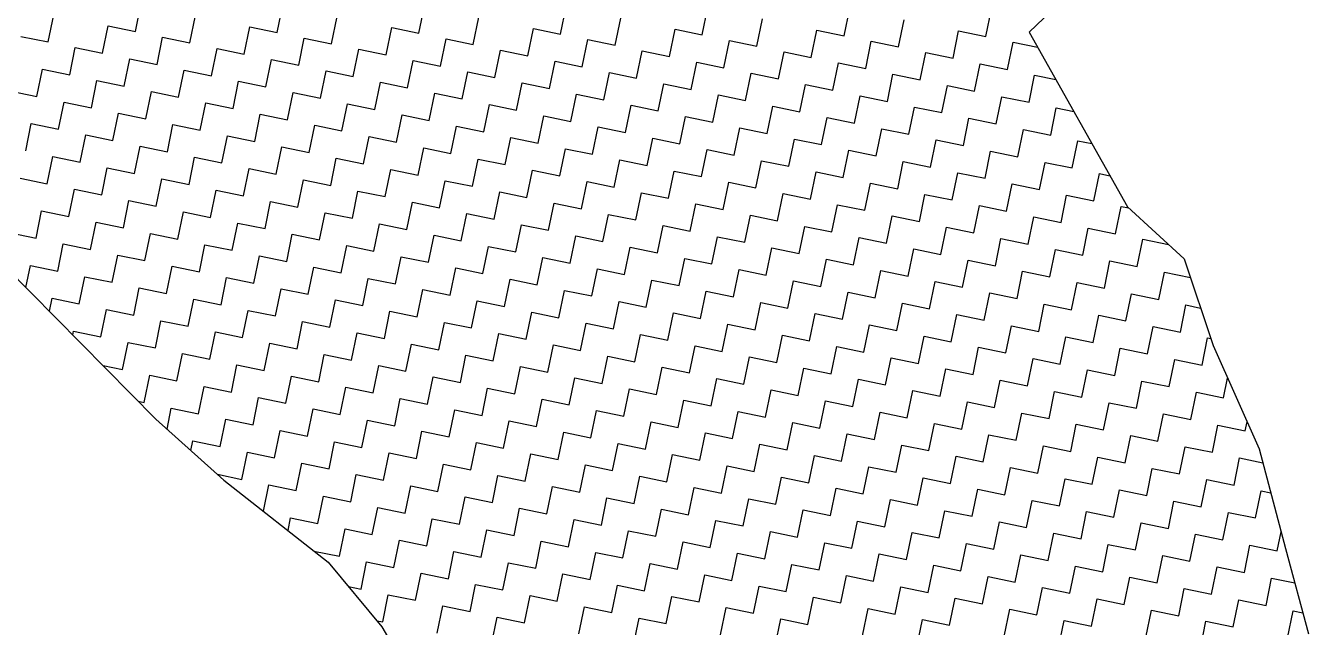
# Model space of a CAD drawing. Header units: metres. Extents: x 280043 to 281054, y 2047152 to 2048652.
# Drawn here: x 280710.2 to 280824.4, y 2048313.7 to 2048367.3 of the extents above; entities that cross this region are included whole.
import ezdxf

# ---------------------------------------------------------------- set-up
doc = ezdxf.new("R2010")
doc.units = ezdxf.units.M
doc.layers.add('POLY_HATCH', color=12, linetype='Continuous')

msp = doc.modelspace()

# ---------------------------------------------------------------- linework, layer by layer
at = {"layer": 'POLY_HATCH'}
for p, q in [((280806.26, 2048373.14), (280799.55, 2048366.74)), ((280799.55, 2048366.74), (280808.31, 2048351.18)), ((280808.31, 2048351.18), (280813.35, 2048346.55)), ((280813.35, 2048346.55), (280815.95, 2048338.84)), ((280708.39, 2048345.81), (280721.77, 2048332.28)), ((280815.95, 2048338.84), (280820.03, 2048329.62)), ((280721.77, 2048332.28), (280727.83, 2048326.84)), ((280820.03, 2048329.62), (280822.39, 2048320.76)), ((280727.83, 2048326.84), (280737.1, 2048319.55)), ((280822.39, 2048320.76), (280824.42, 2048313.16)), ((280737.1, 2048319.55), (280741.89, 2048313.77)), ((280741.89, 2048313.77), (280746.34, 2048306.28))]:
    msp.add_line(p, q, dxfattribs=at)
at = {"layer": 'POLY_HATCH', "linetype": 'Continuous'}
for p, q in [((280719.94, 2048366.79), (280720.44, 2048369.21)), ((280712.17, 2048365.86), (280712.67, 2048368.29)), ((280724.79, 2048365.79), (280725.29, 2048368.21)), ((280732.57, 2048366.71), (280733.07, 2048369.14)), ((280737.42, 2048365.71), (280737.92, 2048368.14)), ((280745.19, 2048366.64), (280745.69, 2048369.06)), ((280750.04, 2048365.64), (280750.54, 2048368.06)), ((280757.82, 2048366.56), (280758.32, 2048368.99)), ((280770.44, 2048366.49), (280770.94, 2048368.92)), ((280783.07, 2048366.42), (280783.57, 2048368.84)), ((280795.69, 2048366.34), (280796.19, 2048368.77)), ((280717.02, 2048364.86), (280717.52, 2048367.29)), ((280717.52, 2048367.29), (280719.94, 2048366.79)), ((280729.64, 2048364.79), (280730.14, 2048367.21)), ((280730.14, 2048367.21), (280732.57, 2048366.71)), ((280742.27, 2048364.71), (280742.77, 2048367.14)), ((280742.77, 2048367.14), (280745.19, 2048366.64)), ((280754.89, 2048364.64), (280755.39, 2048367.06)), ((280755.39, 2048367.06), (280757.82, 2048366.56)), ((280762.67, 2048365.57), (280763.17, 2048367.99)), ((280767.52, 2048364.57), (280768.02, 2048366.99)), ((280768.02, 2048366.99), (280770.44, 2048366.49)), ((280775.29, 2048365.49), (280775.79, 2048367.92)), ((280780.14, 2048364.49), (280780.64, 2048366.92)), ((280780.64, 2048366.92), (280783.07, 2048366.42)), ((280787.92, 2048365.42), (280788.42, 2048367.84)), ((280709.74, 2048366.36), (280712.17, 2048365.86)), ((280721.87, 2048363.86), (280722.37, 2048366.29)), ((280722.37, 2048366.29), (280724.79, 2048365.79)), ((280734.49, 2048363.79), (280734.99, 2048366.21)), ((280734.99, 2048366.21), (280737.42, 2048365.71)), ((280747.12, 2048363.71), (280747.62, 2048366.14)), ((280747.62, 2048366.14), (280750.04, 2048365.64)), ((280759.74, 2048363.64), (280760.24, 2048366.07)), ((280760.24, 2048366.07), (280762.67, 2048365.57)), ((280772.37, 2048363.57), (280772.87, 2048365.99)), ((280772.87, 2048365.99), (280775.29, 2048365.49)), ((280784.99, 2048363.49), (280785.49, 2048365.92)), ((280785.49, 2048365.92), (280787.92, 2048365.42)), ((280792.77, 2048364.42), (280793.27, 2048366.84)), ((280793.27, 2048366.84), (280795.69, 2048366.34)), ((280797.62, 2048363.42), (280798.12, 2048365.84)), ((280798.12, 2048365.84), (280800.31, 2048365.39)), ((280714.09, 2048362.94), (280714.59, 2048365.36)), ((280714.59, 2048365.36), (280717.02, 2048364.86)), ((280726.72, 2048362.86), (280727.22, 2048365.29)), ((280727.22, 2048365.29), (280729.64, 2048364.79)), ((280739.34, 2048362.79), (280739.84, 2048365.21)), ((280739.84, 2048365.21), (280742.27, 2048364.71)), ((280751.97, 2048362.71), (280752.47, 2048365.14)), ((280752.47, 2048365.14), (280754.89, 2048364.64)), ((280764.59, 2048362.64), (280765.09, 2048365.07)), ((280765.09, 2048365.07), (280767.52, 2048364.57)), ((280777.22, 2048362.57), (280777.72, 2048364.99)), ((280777.72, 2048364.99), (280780.14, 2048364.49)), ((280789.84, 2048362.49), (280790.34, 2048364.92)), ((280790.34, 2048364.92), (280792.77, 2048364.42)), ((280711.17, 2048361.01), (280711.67, 2048363.44)), ((280711.67, 2048363.44), (280714.09, 2048362.94)), ((280718.94, 2048361.94), (280719.44, 2048364.36)), ((280719.44, 2048364.36), (280721.87, 2048363.86)), ((280731.57, 2048361.86), (280732.07, 2048364.29)), ((280732.07, 2048364.29), (280734.49, 2048363.79)), ((280744.19, 2048361.79), (280744.69, 2048364.21)), ((280744.69, 2048364.21), (280747.12, 2048363.71)), ((280756.82, 2048361.71), (280757.32, 2048364.14)), ((280757.32, 2048364.14), (280759.74, 2048363.64)), ((280769.44, 2048361.64), (280769.94, 2048364.07)), ((280769.94, 2048364.07), (280772.37, 2048363.57)), ((280782.07, 2048361.57), (280782.57, 2048363.99)), ((280782.57, 2048363.99), (280784.99, 2048363.49)), ((280794.69, 2048361.49), (280795.19, 2048363.92)), ((280795.19, 2048363.92), (280797.62, 2048363.42)), ((280716.02, 2048360.01), (280716.52, 2048362.44)), ((280716.52, 2048362.44), (280718.94, 2048361.94)), ((280723.79, 2048360.94), (280724.29, 2048363.36)), ((280724.29, 2048363.36), (280726.72, 2048362.86)), ((280728.64, 2048359.94), (280729.14, 2048362.36)), ((280729.14, 2048362.36), (280731.57, 2048361.86)), ((280736.42, 2048360.86), (280736.92, 2048363.29)), ((280736.92, 2048363.29), (280739.34, 2048362.79)), ((280749.04, 2048360.79), (280749.54, 2048363.21)), ((280749.54, 2048363.21), (280751.97, 2048362.71)), ((280761.67, 2048360.72), (280762.17, 2048363.14)), ((280762.17, 2048363.14), (280764.59, 2048362.64)), ((280774.29, 2048360.64), (280774.79, 2048363.07)), ((280774.79, 2048363.07), (280777.22, 2048362.57)), ((280786.92, 2048360.57), (280787.42, 2048362.99)), ((280787.42, 2048362.99), (280789.84, 2048362.49)), ((280799.54, 2048360.49), (280800.04, 2048362.92)), ((280800.04, 2048362.92), (280801.92, 2048362.53)), ((280708.74, 2048361.51), (280711.17, 2048361.01)), ((280720.87, 2048359.01), (280721.37, 2048361.44)), ((280721.37, 2048361.44), (280723.79, 2048360.94)), ((280733.49, 2048358.94), (280733.99, 2048361.36)), ((280733.99, 2048361.36), (280736.42, 2048360.86)), ((280741.27, 2048359.86), (280741.77, 2048362.29)), ((280741.77, 2048362.29), (280744.19, 2048361.79)), ((280746.12, 2048358.86), (280746.62, 2048361.29)), ((280746.62, 2048361.29), (280749.04, 2048360.79)), ((280753.89, 2048359.79), (280754.39, 2048362.21)), ((280754.39, 2048362.21), (280756.82, 2048361.71)), ((280758.74, 2048358.79), (280759.24, 2048361.21)), ((280759.24, 2048361.21), (280761.67, 2048360.72)), ((280766.52, 2048359.72), (280767.02, 2048362.14)), ((280767.02, 2048362.14), (280769.44, 2048361.64)), ((280779.14, 2048359.64), (280779.64, 2048362.07)), ((280779.64, 2048362.07), (280782.07, 2048361.57)), ((280791.77, 2048359.57), (280792.27, 2048361.99)), ((280792.27, 2048361.99), (280794.69, 2048361.49)), ((280713.09, 2048358.09), (280713.59, 2048360.51)), ((280713.59, 2048360.51), (280716.02, 2048360.01)), ((280725.72, 2048358.01), (280726.22, 2048360.44)), ((280726.22, 2048360.44), (280728.64, 2048359.94)), ((280738.34, 2048357.94), (280738.84, 2048360.36)), ((280738.84, 2048360.36), (280741.27, 2048359.86)), ((280750.97, 2048357.86), (280751.47, 2048360.29)), ((280751.47, 2048360.29), (280753.89, 2048359.79)), ((280763.59, 2048357.79), (280764.09, 2048360.22)), ((280764.09, 2048360.22), (280766.52, 2048359.72)), ((280771.37, 2048358.72), (280771.87, 2048361.14)), ((280771.87, 2048361.14), (280774.29, 2048360.64)), ((280776.22, 2048357.72), (280776.72, 2048360.14)), ((280776.72, 2048360.14), (280779.14, 2048359.64)), ((280783.99, 2048358.64), (280784.49, 2048361.07)), ((280784.49, 2048361.07), (280786.92, 2048360.57)), ((280788.84, 2048357.64), (280789.34, 2048360.07)), ((280789.34, 2048360.07), (280791.77, 2048359.57)), ((280796.62, 2048358.57), (280797.12, 2048360.99)), ((280797.12, 2048360.99), (280799.54, 2048360.49)), ((280717.94, 2048357.09), (280718.44, 2048359.51)), ((280718.44, 2048359.51), (280720.87, 2048359.01)), ((280730.57, 2048357.01), (280731.07, 2048359.44)), ((280731.07, 2048359.44), (280733.49, 2048358.94)), ((280743.19, 2048356.94), (280743.69, 2048359.36)), ((280743.69, 2048359.36), (280746.12, 2048358.86)), ((280755.82, 2048356.86), (280756.32, 2048359.29)), ((280756.32, 2048359.29), (280758.74, 2048358.79)), ((280768.44, 2048356.79), (280768.94, 2048359.22)), ((280768.94, 2048359.22), (280771.37, 2048358.72)), ((280781.07, 2048356.72), (280781.57, 2048359.14)), ((280781.57, 2048359.14), (280783.99, 2048358.64)), ((280793.69, 2048356.64), (280794.19, 2048359.07)), ((280794.19, 2048359.07), (280796.62, 2048358.57)), ((280801.47, 2048357.57), (280801.97, 2048359.99)), ((280801.97, 2048359.99), (280803.53, 2048359.67)), ((280710.17, 2048356.16), (280710.67, 2048358.59)), ((280710.67, 2048358.59), (280713.09, 2048358.09)), ((280722.79, 2048356.09), (280723.29, 2048358.51)), ((280723.29, 2048358.51), (280725.72, 2048358.01)), ((280735.42, 2048356.01), (280735.92, 2048358.44)), ((280735.92, 2048358.44), (280738.34, 2048357.94)), ((280748.04, 2048355.94), (280748.54, 2048358.36)), ((280748.54, 2048358.36), (280750.97, 2048357.86)), ((280760.67, 2048355.86), (280761.17, 2048358.29)), ((280761.17, 2048358.29), (280763.59, 2048357.79)), ((280773.29, 2048355.79), (280773.79, 2048358.22)), ((280773.79, 2048358.22), (280776.22, 2048357.72)), ((280785.92, 2048355.72), (280786.42, 2048358.14)), ((280786.42, 2048358.14), (280788.84, 2048357.64)), ((280798.54, 2048355.64), (280799.04, 2048358.07)), ((280799.04, 2048358.07), (280801.47, 2048357.57)), ((280715.02, 2048355.16), (280715.52, 2048357.59)), ((280715.52, 2048357.59), (280717.94, 2048357.09)), ((280719.87, 2048354.16), (280720.37, 2048356.59)), ((280720.37, 2048356.59), (280722.79, 2048356.09)), ((280727.64, 2048355.09), (280728.14, 2048357.51)), ((280728.14, 2048357.51), (280730.57, 2048357.01)), ((280740.27, 2048355.01), (280740.77, 2048357.44)), ((280740.77, 2048357.44), (280743.19, 2048356.94)), ((280752.89, 2048354.94), (280753.39, 2048357.36)), ((280753.39, 2048357.36), (280755.82, 2048356.86)), ((280765.52, 2048354.87), (280766.02, 2048357.29)), ((280766.02, 2048357.29), (280768.44, 2048356.79)), ((280778.14, 2048354.79), (280778.64, 2048357.22)), ((280778.64, 2048357.22), (280781.07, 2048356.72)), ((280790.77, 2048354.72), (280791.27, 2048357.14)), ((280791.27, 2048357.14), (280793.69, 2048356.64)), ((280803.39, 2048354.64), (280803.89, 2048357.07)), ((280803.89, 2048357.07), (280805.14, 2048356.81)), ((280712.09, 2048353.24), (280712.59, 2048355.66)), ((280712.59, 2048355.66), (280715.02, 2048355.16)), ((280724.72, 2048353.16), (280725.22, 2048355.59)), ((280725.22, 2048355.59), (280727.64, 2048355.09)), ((280732.49, 2048354.09), (280732.99, 2048356.51)), ((280732.99, 2048356.51), (280735.42, 2048356.01)), ((280737.34, 2048353.09), (280737.84, 2048355.51)), ((280737.84, 2048355.51), (280740.27, 2048355.01)), ((280745.12, 2048354.01), (280745.62, 2048356.44)), ((280745.62, 2048356.44), (280748.04, 2048355.94)), ((280749.97, 2048353.01), (280750.47, 2048355.44)), ((280750.47, 2048355.44), (280752.89, 2048354.94)), ((280757.74, 2048353.94), (280758.24, 2048356.36)), ((280758.24, 2048356.36), (280760.67, 2048355.86)), ((280770.37, 2048353.87), (280770.87, 2048356.29)), ((280770.87, 2048356.29), (280773.29, 2048355.79)), ((280782.99, 2048353.79), (280783.49, 2048356.22)), ((280783.49, 2048356.22), (280785.92, 2048355.72)), ((280795.62, 2048353.72), (280796.12, 2048356.14)), ((280796.12, 2048356.14), (280798.54, 2048355.64)), ((280716.94, 2048352.24), (280717.44, 2048354.66)), ((280717.44, 2048354.66), (280719.87, 2048354.16)), ((280729.57, 2048352.16), (280730.07, 2048354.59)), ((280730.07, 2048354.59), (280732.49, 2048354.09)), ((280742.19, 2048352.09), (280742.69, 2048354.51)), ((280742.69, 2048354.51), (280745.12, 2048354.01)), ((280754.82, 2048352.01), (280755.32, 2048354.44)), ((280755.32, 2048354.44), (280757.74, 2048353.94)), ((280762.59, 2048352.94), (280763.09, 2048355.36)), ((280763.09, 2048355.36), (280765.52, 2048354.87)), ((280767.44, 2048351.94), (280767.94, 2048354.37)), ((280767.94, 2048354.37), (280770.37, 2048353.87)), ((280775.22, 2048352.87), (280775.72, 2048355.29)), ((280775.72, 2048355.29), (280778.14, 2048354.79)), ((280787.84, 2048352.79), (280788.34, 2048355.22)), ((280788.34, 2048355.22), (280790.77, 2048354.72)), ((280800.47, 2048352.72), (280800.97, 2048355.14)), ((280800.97, 2048355.14), (280803.39, 2048354.64)), ((280709.67, 2048353.74), (280712.09, 2048353.24)), ((280721.79, 2048351.24), (280722.29, 2048353.66)), ((280722.29, 2048353.66), (280724.72, 2048353.16)), ((280734.42, 2048351.16), (280734.92, 2048353.59)), ((280734.92, 2048353.59), (280737.34, 2048353.09)), ((280747.04, 2048351.09), (280747.54, 2048353.51)), ((280747.54, 2048353.51), (280749.97, 2048353.01)), ((280759.67, 2048351.01), (280760.17, 2048353.44)), ((280760.17, 2048353.44), (280762.59, 2048352.94)), ((280772.29, 2048350.94), (280772.79, 2048353.37)), ((280772.79, 2048353.37), (280775.22, 2048352.87)), ((280780.07, 2048351.87), (280780.57, 2048354.29)), ((280780.57, 2048354.29), (280782.99, 2048353.79)), ((280784.92, 2048350.87), (280785.42, 2048353.29)), ((280785.42, 2048353.29), (280787.84, 2048352.79)), ((280792.69, 2048351.79), (280793.19, 2048354.22)), ((280793.19, 2048354.22), (280795.62, 2048353.72)), ((280797.54, 2048350.79), (280798.04, 2048353.22)), ((280798.04, 2048353.22), (280800.47, 2048352.72)), ((280805.32, 2048351.72), (280805.82, 2048354.14)), ((280805.82, 2048354.14), (280806.75, 2048353.95)), ((280714.02, 2048350.31), (280714.52, 2048352.74)), ((280714.52, 2048352.74), (280716.94, 2048352.24)), ((280726.64, 2048350.24), (280727.14, 2048352.66)), ((280727.14, 2048352.66), (280729.57, 2048352.16)), ((280739.27, 2048350.16), (280739.77, 2048352.59)), ((280739.77, 2048352.59), (280742.19, 2048352.09)), ((280751.89, 2048350.09), (280752.39, 2048352.51)), ((280752.39, 2048352.51), (280754.82, 2048352.01)), ((280764.52, 2048350.01), (280765.02, 2048352.44)), ((280765.02, 2048352.44), (280767.44, 2048351.94)), ((280777.14, 2048349.94), (280777.64, 2048352.37)), ((280777.64, 2048352.37), (280780.07, 2048351.87)), ((280789.77, 2048349.87), (280790.27, 2048352.29)), ((280790.27, 2048352.29), (280792.69, 2048351.79)), ((280802.39, 2048349.79), (280802.89, 2048352.22)), ((280802.89, 2048352.22), (280805.32, 2048351.72)), ((280718.87, 2048349.31), (280719.37, 2048351.74)), ((280719.37, 2048351.74), (280721.79, 2048351.24)), ((280731.49, 2048349.24), (280731.99, 2048351.66)), ((280731.99, 2048351.66), (280734.42, 2048351.16)), ((280744.12, 2048349.16), (280744.62, 2048351.59)), ((280744.62, 2048351.59), (280747.04, 2048351.09)), ((280756.74, 2048349.09), (280757.24, 2048351.51)), ((280757.24, 2048351.51), (280759.67, 2048351.01)), ((280769.37, 2048349.02), (280769.87, 2048351.44)), ((280769.87, 2048351.44), (280772.29, 2048350.94)), ((280781.99, 2048348.94), (280782.49, 2048351.37)), ((280782.49, 2048351.37), (280784.92, 2048350.87)), ((280794.62, 2048348.87), (280795.12, 2048351.29)), ((280795.12, 2048351.29), (280797.54, 2048350.79)), ((280807.24, 2048348.79), (280807.74, 2048351.22)), ((280807.74, 2048351.22), (280808.42, 2048351.08)), ((280711.09, 2048348.39), (280711.59, 2048350.81)), ((280711.59, 2048350.81), (280714.02, 2048350.31)), ((280715.94, 2048347.39), (280716.44, 2048349.81)), ((280716.44, 2048349.81), (280718.87, 2048349.31)), ((280723.72, 2048348.31), (280724.22, 2048350.74)), ((280724.22, 2048350.74), (280726.64, 2048350.24)), ((280728.57, 2048347.31), (280729.07, 2048349.74)), ((280729.07, 2048349.74), (280731.49, 2048349.24)), ((280736.34, 2048348.24), (280736.84, 2048350.66)), ((280736.84, 2048350.66), (280739.27, 2048350.16)), ((280748.97, 2048348.16), (280749.47, 2048350.59)), ((280749.47, 2048350.59), (280751.89, 2048350.09)), ((280761.59, 2048348.09), (280762.09, 2048350.51)), ((280762.09, 2048350.51), (280764.52, 2048350.01)), ((280774.22, 2048348.02), (280774.72, 2048350.44)), ((280774.72, 2048350.44), (280777.14, 2048349.94)), ((280786.84, 2048347.94), (280787.34, 2048350.37)), ((280787.34, 2048350.37), (280789.77, 2048349.87)), ((280799.47, 2048347.87), (280799.97, 2048350.29)), ((280799.97, 2048350.29), (280802.39, 2048349.79)), ((280708.67, 2048348.89), (280711.09, 2048348.39)), ((280720.79, 2048346.39), (280721.29, 2048348.81)), ((280721.29, 2048348.81), (280723.72, 2048348.31)), ((280733.42, 2048346.31), (280733.92, 2048348.74)), ((280733.92, 2048348.74), (280736.34, 2048348.24)), ((280741.19, 2048347.24), (280741.69, 2048349.66)), ((280741.69, 2048349.66), (280744.12, 2048349.16)), ((280746.04, 2048346.24), (280746.54, 2048348.66)), ((280746.54, 2048348.66), (280748.97, 2048348.16)), ((280753.82, 2048347.16), (280754.32, 2048349.59)), ((280754.32, 2048349.59), (280756.74, 2048349.09)), ((280758.67, 2048346.16), (280759.17, 2048348.59)), ((280759.17, 2048348.59), (280761.59, 2048348.09)), ((280766.44, 2048347.09), (280766.94, 2048349.51)), ((280766.94, 2048349.51), (280769.37, 2048349.02)), ((280779.07, 2048347.02), (280779.57, 2048349.44)), ((280779.57, 2048349.44), (280781.99, 2048348.94)), ((280791.69, 2048346.94), (280792.19, 2048349.37)), ((280792.19, 2048349.37), (280794.62, 2048348.87)), ((280804.32, 2048346.87), (280804.82, 2048349.29)), ((280804.82, 2048349.29), (280807.24, 2048348.79)), ((280713.02, 2048345.46), (280713.52, 2048347.89)), ((280713.52, 2048347.89), (280715.94, 2048347.39)), ((280725.64, 2048345.39), (280726.14, 2048347.81)), ((280726.14, 2048347.81), (280728.57, 2048347.31)), ((280738.27, 2048345.31), (280738.77, 2048347.74)), ((280738.77, 2048347.74), (280741.19, 2048347.24)), ((280750.89, 2048345.24), (280751.39, 2048347.66)), ((280751.39, 2048347.66), (280753.82, 2048347.16)), ((280763.52, 2048345.16), (280764.02, 2048347.59)), ((280764.02, 2048347.59), (280766.44, 2048347.09)), ((280771.29, 2048346.09), (280771.79, 2048348.52)), ((280771.79, 2048348.52), (280774.22, 2048348.02)), ((280776.14, 2048345.09), (280776.64, 2048347.52)), ((280776.64, 2048347.52), (280779.07, 2048347.02)), ((280783.92, 2048346.02), (280784.42, 2048348.44)), ((280784.42, 2048348.44), (280786.84, 2048347.94)), ((280788.77, 2048345.02), (280789.27, 2048347.44)), ((280789.27, 2048347.44), (280791.69, 2048346.94)), ((280796.54, 2048345.94), (280797.04, 2048348.37)), ((280797.04, 2048348.37), (280799.47, 2048347.87)), ((280809.17, 2048345.87), (280809.67, 2048348.29)), ((280809.67, 2048348.29), (280811.97, 2048347.82)), ((280717.87, 2048344.46), (280718.37, 2048346.89)), ((280718.37, 2048346.89), (280720.79, 2048346.39)), ((280730.49, 2048344.39), (280730.99, 2048346.81)), ((280730.99, 2048346.81), (280733.42, 2048346.31)), ((280743.12, 2048344.31), (280743.62, 2048346.74)), ((280743.62, 2048346.74), (280746.04, 2048346.24)), ((280755.74, 2048344.24), (280756.24, 2048346.66)), ((280756.24, 2048346.66), (280758.67, 2048346.16)), ((280768.37, 2048344.16), (280768.87, 2048346.59)), ((280768.87, 2048346.59), (280771.29, 2048346.09)), ((280780.99, 2048344.09), (280781.49, 2048346.52)), ((280781.49, 2048346.52), (280783.92, 2048346.02)), ((280793.62, 2048344.02), (280794.12, 2048346.44)), ((280794.12, 2048346.44), (280796.54, 2048345.94)), ((280801.4, 2048344.94), (280801.89, 2048347.37)), ((280801.89, 2048347.37), (280804.32, 2048346.87)), ((280806.25, 2048343.94), (280806.75, 2048346.37)), ((280806.75, 2048346.37), (280809.17, 2048345.87)), ((280710.19, 2048343.99), (280710.59, 2048345.96)), ((280710.59, 2048345.96), (280713.02, 2048345.46)), ((280722.72, 2048343.46), (280723.22, 2048345.89)), ((280723.22, 2048345.89), (280725.64, 2048345.39)), ((280735.34, 2048343.39), (280735.84, 2048345.81)), ((280735.84, 2048345.81), (280738.27, 2048345.31)), ((280747.97, 2048343.31), (280748.47, 2048345.74)), ((280748.47, 2048345.74), (280750.89, 2048345.24)), ((280760.59, 2048343.24), (280761.09, 2048345.66)), ((280761.09, 2048345.66), (280763.52, 2048345.16)), ((280773.22, 2048343.17), (280773.72, 2048345.59)), ((280773.72, 2048345.59), (280776.14, 2048345.09)), ((280785.84, 2048343.09), (280786.34, 2048345.52)), ((280786.34, 2048345.52), (280788.77, 2048345.02)), ((280798.47, 2048343.02), (280798.97, 2048345.44)), ((280798.97, 2048345.44), (280801.4, 2048344.94)), ((280811.1, 2048342.94), (280811.6, 2048345.37)), ((280811.6, 2048345.37), (280813.91, 2048344.89)), ((280714.94, 2048342.54), (280715.44, 2048344.96)), ((280715.44, 2048344.96), (280717.87, 2048344.46)), ((280727.57, 2048342.46), (280728.07, 2048344.89)), ((280728.07, 2048344.89), (280730.49, 2048344.39)), ((280740.19, 2048342.39), (280740.69, 2048344.81)), ((280740.69, 2048344.81), (280743.12, 2048344.31)), ((280752.82, 2048342.31), (280753.32, 2048344.74)), ((280753.32, 2048344.74), (280755.74, 2048344.24)), ((280765.44, 2048342.24), (280765.94, 2048344.66)), ((280765.94, 2048344.66), (280768.37, 2048344.16)), ((280778.07, 2048342.17), (280778.57, 2048344.59)), ((280778.57, 2048344.59), (280780.99, 2048344.09)), ((280790.69, 2048342.09), (280791.19, 2048344.52)), ((280791.19, 2048344.52), (280793.62, 2048344.02)), ((280803.32, 2048342.02), (280803.82, 2048344.44)), ((280803.82, 2048344.44), (280806.25, 2048343.94)), ((280712.28, 2048341.88), (280712.52, 2048343.04)), ((280712.52, 2048343.04), (280714.94, 2048342.54)), ((280719.79, 2048341.54), (280720.29, 2048343.96)), ((280720.29, 2048343.96), (280722.72, 2048343.46)), ((280724.64, 2048340.54), (280725.14, 2048342.96)), ((280725.14, 2048342.96), (280727.57, 2048342.46)), ((280732.42, 2048341.46), (280732.92, 2048343.89)), ((280732.92, 2048343.89), (280735.34, 2048343.39)), ((280737.27, 2048340.46), (280737.77, 2048342.89)), ((280737.77, 2048342.89), (280740.19, 2048342.39)), ((280745.04, 2048341.39), (280745.54, 2048343.81)), ((280745.54, 2048343.81), (280747.97, 2048343.31)), ((280757.67, 2048341.31), (280758.17, 2048343.74)), ((280758.17, 2048343.74), (280760.59, 2048343.24)), ((280770.29, 2048341.24), (280770.79, 2048343.67)), ((280770.79, 2048343.67), (280773.22, 2048343.17)), ((280782.92, 2048341.17), (280783.42, 2048343.59)), ((280783.42, 2048343.59), (280785.84, 2048343.09)), ((280795.55, 2048341.09), (280796.04, 2048343.52)), ((280796.04, 2048343.52), (280798.47, 2048343.02)), ((280808.17, 2048341.02), (280808.67, 2048343.44)), ((280808.67, 2048343.44), (280811.1, 2048342.94)), ((280716.87, 2048339.61), (280717.37, 2048342.04)), ((280717.37, 2048342.04), (280719.79, 2048341.54)), ((280729.49, 2048339.54), (280729.99, 2048341.96)), ((280729.99, 2048341.96), (280732.42, 2048341.46)), ((280742.12, 2048339.46), (280742.62, 2048341.89)), ((280742.62, 2048341.89), (280745.04, 2048341.39)), ((280749.89, 2048340.39), (280750.39, 2048342.81)), ((280750.39, 2048342.81), (280752.82, 2048342.31)), ((280754.74, 2048339.39), (280755.24, 2048341.81)), ((280755.24, 2048341.81), (280757.67, 2048341.31)), ((280762.52, 2048340.31), (280763.02, 2048342.74)), ((280763.02, 2048342.74), (280765.44, 2048342.24)), ((280767.37, 2048339.31), (280767.87, 2048341.74)), ((280767.87, 2048341.74), (280770.29, 2048341.24)), ((280775.14, 2048340.24), (280775.64, 2048342.67)), ((280775.64, 2048342.67), (280778.07, 2048342.17)), ((280787.77, 2048340.17), (280788.27, 2048342.59)), ((280788.27, 2048342.59), (280790.69, 2048342.09)), ((280800.4, 2048340.09), (280800.9, 2048342.52)), ((280800.9, 2048342.52), (280803.32, 2048342.02)), ((280813.02, 2048340.02), (280813.52, 2048342.44)), ((280813.52, 2048342.44), (280814.82, 2048342.17)), ((280721.72, 2048338.61), (280722.22, 2048341.04)), ((280722.22, 2048341.04), (280724.64, 2048340.54)), ((280734.34, 2048338.54), (280734.84, 2048340.96)), ((280734.84, 2048340.96), (280737.27, 2048340.46)), ((280746.97, 2048338.46), (280747.47, 2048340.89)), ((280747.47, 2048340.89), (280749.89, 2048340.39)), ((280759.59, 2048338.39), (280760.09, 2048340.81)), ((280760.09, 2048340.81), (280762.52, 2048340.31)), ((280772.22, 2048338.31), (280772.72, 2048340.74)), ((280772.72, 2048340.74), (280775.14, 2048340.24)), ((280779.99, 2048339.24), (280780.49, 2048341.67)), ((280780.49, 2048341.67), (280782.92, 2048341.17)), ((280784.84, 2048338.24), (280785.34, 2048340.67)), ((280785.34, 2048340.67), (280787.77, 2048340.17)), ((280792.62, 2048339.17), (280793.12, 2048341.59)), ((280793.12, 2048341.59), (280795.55, 2048341.09)), ((280797.47, 2048338.17), (280797.97, 2048340.59)), ((280797.97, 2048340.59), (280800.4, 2048340.09)), ((280805.25, 2048339.09), (280805.75, 2048341.52)), ((280805.75, 2048341.52), (280808.17, 2048341.02)), ((280714.37, 2048339.76), (280714.44, 2048340.11)), ((280714.44, 2048340.11), (280716.87, 2048339.61)), ((280726.57, 2048337.61), (280727.07, 2048340.04)), ((280727.07, 2048340.04), (280729.49, 2048339.54)), ((280739.19, 2048337.54), (280739.69, 2048339.96)), ((280739.69, 2048339.96), (280742.12, 2048339.46)), ((280751.82, 2048337.46), (280752.32, 2048339.89)), ((280752.32, 2048339.89), (280754.74, 2048339.39)), ((280764.44, 2048337.39), (280764.94, 2048339.81)), ((280764.94, 2048339.81), (280767.37, 2048339.31)), ((280777.07, 2048337.32), (280777.57, 2048339.74)), ((280777.57, 2048339.74), (280779.99, 2048339.24)), ((280789.7, 2048337.24), (280790.19, 2048339.67)), ((280790.19, 2048339.67), (280792.62, 2048339.17)), ((280802.32, 2048337.17), (280802.82, 2048339.59)), ((280802.82, 2048339.59), (280805.25, 2048339.09)), ((280810.1, 2048338.09), (280810.6, 2048340.52)), ((280810.6, 2048340.52), (280813.02, 2048340.02)), ((280814.95, 2048337.09), (280815.45, 2048339.52)), ((280815.45, 2048339.52), (280815.74, 2048339.46)), ((280718.79, 2048336.69), (280719.29, 2048339.11)), ((280719.29, 2048339.11), (280721.72, 2048338.61)), ((280731.42, 2048336.61), (280731.92, 2048339.04)), ((280731.92, 2048339.04), (280734.34, 2048338.54)), ((280744.04, 2048336.54), (280744.54, 2048338.96)), ((280744.54, 2048338.96), (280746.97, 2048338.46)), ((280756.67, 2048336.46), (280757.17, 2048338.89)), ((280757.17, 2048338.89), (280759.59, 2048338.39)), ((280769.29, 2048336.39), (280769.79, 2048338.81)), ((280769.79, 2048338.81), (280772.22, 2048338.31)), ((280781.92, 2048336.32), (280782.42, 2048338.74)), ((280782.42, 2048338.74), (280784.84, 2048338.24)), ((280794.55, 2048336.24), (280795.05, 2048338.67)), ((280795.05, 2048338.67), (280797.47, 2048338.17)), ((280807.17, 2048336.17), (280807.67, 2048338.59)), ((280807.67, 2048338.59), (280810.1, 2048338.09)), ((280723.64, 2048335.69), (280724.14, 2048338.11)), ((280724.14, 2048338.11), (280726.57, 2048337.61)), ((280736.27, 2048335.61), (280736.77, 2048338.04)), ((280736.77, 2048338.04), (280739.19, 2048337.54)), ((280748.89, 2048335.54), (280749.39, 2048337.96)), ((280749.39, 2048337.96), (280751.82, 2048337.46)), ((280761.52, 2048335.46), (280762.02, 2048337.89)), ((280762.02, 2048337.89), (280764.44, 2048337.39)), ((280774.14, 2048335.39), (280774.64, 2048337.82)), ((280774.64, 2048337.82), (280777.07, 2048337.32)), ((280786.77, 2048335.32), (280787.27, 2048337.74)), ((280787.27, 2048337.74), (280789.7, 2048337.24)), ((280799.4, 2048335.24), (280799.9, 2048337.67)), ((280799.9, 2048337.67), (280802.32, 2048337.17)), ((280812.02, 2048335.17), (280812.52, 2048337.59)), ((280812.52, 2048337.59), (280814.95, 2048337.09)), ((280717.06, 2048337.05), (280718.79, 2048336.69)), ((280720.72, 2048333.76), (280721.22, 2048336.19)), ((280721.22, 2048336.19), (280723.64, 2048335.69)), ((280728.49, 2048334.69), (280728.99, 2048337.11)), ((280728.99, 2048337.11), (280731.42, 2048336.61)), ((280733.34, 2048333.69), (280733.84, 2048336.11)), ((280733.84, 2048336.11), (280736.27, 2048335.61)), ((280741.12, 2048334.61), (280741.62, 2048337.04)), ((280741.62, 2048337.04), (280744.04, 2048336.54)), ((280745.97, 2048333.61), (280746.47, 2048336.04)), ((280746.47, 2048336.04), (280748.89, 2048335.54)), ((280753.74, 2048334.54), (280754.24, 2048336.96)), ((280754.24, 2048336.96), (280756.67, 2048336.46)), ((280766.37, 2048334.46), (280766.87, 2048336.89)), ((280766.87, 2048336.89), (280769.29, 2048336.39)), ((280778.99, 2048334.39), (280779.49, 2048336.82)), ((280779.49, 2048336.82), (280781.92, 2048336.32)), ((280791.62, 2048334.32), (280792.12, 2048336.74)), ((280792.12, 2048336.74), (280794.55, 2048336.24)), ((280804.25, 2048334.24), (280804.75, 2048336.67)), ((280804.75, 2048336.67), (280807.17, 2048336.17)), ((280725.57, 2048332.76), (280726.07, 2048335.19)), ((280726.07, 2048335.19), (280728.49, 2048334.69)), ((280738.19, 2048332.69), (280738.69, 2048335.11)), ((280738.69, 2048335.11), (280741.12, 2048334.61)), ((280750.82, 2048332.61), (280751.32, 2048335.04)), ((280751.32, 2048335.04), (280753.74, 2048334.54)), ((280758.59, 2048333.54), (280759.09, 2048335.96)), ((280759.09, 2048335.96), (280761.52, 2048335.46)), ((280763.44, 2048332.54), (280763.94, 2048334.96)), ((280763.94, 2048334.96), (280766.37, 2048334.46)), ((280771.22, 2048333.46), (280771.72, 2048335.89)), ((280771.72, 2048335.89), (280774.14, 2048335.39)), ((280776.07, 2048332.46), (280776.57, 2048334.89)), ((280776.57, 2048334.89), (280778.99, 2048334.39)), ((280783.85, 2048333.39), (280784.35, 2048335.82)), ((280784.35, 2048335.82), (280786.77, 2048335.32)), ((280796.47, 2048333.32), (280796.97, 2048335.74)), ((280796.97, 2048335.74), (280799.4, 2048335.24)), ((280809.1, 2048333.24), (280809.6, 2048335.67)), ((280809.6, 2048335.67), (280812.02, 2048335.17)), ((280816.87, 2048334.17), (280817.23, 2048335.93)), ((280720.2, 2048333.87), (280720.72, 2048333.76)), ((280730.42, 2048331.76), (280730.92, 2048334.19)), ((280730.92, 2048334.19), (280733.34, 2048333.69)), ((280743.04, 2048331.69), (280743.54, 2048334.11)), ((280743.54, 2048334.11), (280745.97, 2048333.61)), ((280755.67, 2048331.61), (280756.17, 2048334.04)), ((280756.17, 2048334.04), (280758.59, 2048333.54)), ((280768.29, 2048331.54), (280768.79, 2048333.96)), ((280768.79, 2048333.96), (280771.22, 2048333.46)), ((280780.92, 2048331.47), (280781.42, 2048333.89)), ((280781.42, 2048333.89), (280783.85, 2048333.39)), ((280788.7, 2048332.39), (280789.2, 2048334.82)), ((280789.2, 2048334.82), (280791.62, 2048334.32)), ((280793.55, 2048331.39), (280794.05, 2048333.82)), ((280794.05, 2048333.82), (280796.47, 2048333.32)), ((280801.32, 2048332.32), (280801.82, 2048334.74)), ((280801.82, 2048334.74), (280804.25, 2048334.24)), ((280806.17, 2048331.32), (280806.67, 2048333.74)), ((280806.67, 2048333.74), (280809.1, 2048333.24)), ((280813.95, 2048332.24), (280814.45, 2048334.67)), ((280814.45, 2048334.67), (280816.87, 2048334.17)), ((280722.76, 2048331.39), (280723.14, 2048333.26)), ((280723.14, 2048333.26), (280725.57, 2048332.76)), ((280735.27, 2048330.76), (280735.77, 2048333.19)), ((280735.77, 2048333.19), (280738.19, 2048332.69)), ((280747.89, 2048330.69), (280748.39, 2048333.11)), ((280748.39, 2048333.11), (280750.82, 2048332.61)), ((280760.52, 2048330.61), (280761.02, 2048333.04)), ((280761.02, 2048333.04), (280763.44, 2048332.54)), ((280773.14, 2048330.54), (280773.64, 2048332.96)), ((280773.64, 2048332.96), (280776.07, 2048332.46)), ((280785.77, 2048330.47), (280786.27, 2048332.89)), ((280786.27, 2048332.89), (280788.7, 2048332.39)), ((280798.4, 2048330.39), (280798.9, 2048332.82)), ((280798.9, 2048332.82), (280801.32, 2048332.32)), ((280811.02, 2048330.32), (280811.52, 2048332.74)), ((280811.52, 2048332.74), (280813.95, 2048332.24)), ((280727.49, 2048329.84), (280727.99, 2048332.26)), ((280727.99, 2048332.26), (280730.42, 2048331.76)), ((280740.12, 2048329.76), (280740.62, 2048332.19)), ((280740.62, 2048332.19), (280743.04, 2048331.69)), ((280752.74, 2048329.69), (280753.24, 2048332.11)), ((280753.24, 2048332.11), (280755.67, 2048331.61)), ((280765.37, 2048329.61), (280765.87, 2048332.04)), ((280765.87, 2048332.04), (280768.29, 2048331.54)), ((280778, 2048329.54), (280778.5, 2048331.97)), ((280778.5, 2048331.97), (280780.92, 2048331.47)), ((280790.62, 2048329.47), (280791.12, 2048331.89)), ((280791.12, 2048331.89), (280793.55, 2048331.39)), ((280803.25, 2048329.39), (280803.75, 2048331.82)), ((280803.75, 2048331.82), (280806.17, 2048331.32)), ((280815.87, 2048329.32), (280816.37, 2048331.74)), ((280816.37, 2048331.74), (280818.8, 2048331.24)), ((280818.8, 2048331.24), (280818.96, 2048332.04)), ((280724.89, 2048329.48), (280725.07, 2048330.34)), ((280725.07, 2048330.34), (280727.49, 2048329.84)), ((280732.34, 2048328.84), (280732.84, 2048331.26)), ((280732.84, 2048331.26), (280735.27, 2048330.76)), ((280744.97, 2048328.76), (280745.47, 2048331.19)), ((280745.47, 2048331.19), (280747.89, 2048330.69)), ((280757.59, 2048328.69), (280758.09, 2048331.11)), ((280758.09, 2048331.11), (280760.52, 2048330.61)), ((280770.22, 2048328.61), (280770.72, 2048331.04)), ((280770.72, 2048331.04), (280773.14, 2048330.54)), ((280782.85, 2048328.54), (280783.35, 2048330.97)), ((280783.35, 2048330.97), (280785.77, 2048330.47)), ((280795.47, 2048328.47), (280795.97, 2048330.89)), ((280795.97, 2048330.89), (280798.4, 2048330.39)), ((280808.1, 2048328.39), (280808.6, 2048330.82)), ((280808.6, 2048330.82), (280811.02, 2048330.32)), ((280729.42, 2048326.91), (280729.92, 2048329.34)), ((280729.92, 2048329.34), (280732.34, 2048328.84)), ((280737.19, 2048327.84), (280737.69, 2048330.26)), ((280737.69, 2048330.26), (280740.12, 2048329.76)), ((280742.04, 2048326.84), (280742.54, 2048329.26)), ((280742.54, 2048329.26), (280744.97, 2048328.76)), ((280749.82, 2048327.76), (280750.32, 2048330.19)), ((280750.32, 2048330.19), (280752.74, 2048329.69)), ((280754.67, 2048326.76), (280755.17, 2048329.19)), ((280755.17, 2048329.19), (280757.59, 2048328.69)), ((280762.44, 2048327.69), (280762.94, 2048330.11)), ((280762.94, 2048330.11), (280765.37, 2048329.61)), ((280775.07, 2048327.61), (280775.57, 2048330.04)), ((280775.57, 2048330.04), (280778, 2048329.54)), ((280787.7, 2048327.54), (280788.2, 2048329.97)), ((280788.2, 2048329.97), (280790.62, 2048329.47)), ((280800.32, 2048327.47), (280800.82, 2048329.89)), ((280800.82, 2048329.89), (280803.25, 2048329.39)), ((280812.95, 2048327.39), (280813.45, 2048329.82)), ((280813.45, 2048329.82), (280815.87, 2048329.32)), ((280734.27, 2048325.91), (280734.77, 2048328.34)), ((280734.77, 2048328.34), (280737.19, 2048327.84)), ((280746.89, 2048325.84), (280747.39, 2048328.26)), ((280747.39, 2048328.26), (280749.82, 2048327.76)), ((280759.52, 2048325.76), (280760.02, 2048328.19)), ((280760.02, 2048328.19), (280762.44, 2048327.69)), ((280767.29, 2048326.69), (280767.79, 2048329.11)), ((280767.79, 2048329.11), (280770.22, 2048328.61)), ((280772.15, 2048325.69), (280772.65, 2048328.11)), ((280772.65, 2048328.11), (280775.07, 2048327.61)), ((280779.92, 2048326.61), (280780.42, 2048329.04)), ((280780.42, 2048329.04), (280782.85, 2048328.54)), ((280784.77, 2048325.62), (280785.27, 2048328.04)), ((280785.27, 2048328.04), (280787.7, 2048327.54)), ((280792.55, 2048326.54), (280793.05, 2048328.97)), ((280793.05, 2048328.97), (280795.47, 2048328.47)), ((280805.17, 2048326.47), (280805.67, 2048328.89)), ((280805.67, 2048328.89), (280808.1, 2048328.39)), ((280817.8, 2048326.39), (280818.3, 2048328.82)), ((280818.3, 2048328.82), (280820.36, 2048328.39)), ((280727.25, 2048327.36), (280729.42, 2048326.91)), ((280739.12, 2048324.91), (280739.62, 2048327.34)), ((280739.62, 2048327.34), (280742.04, 2048326.84)), ((280751.74, 2048324.84), (280752.24, 2048327.26)), ((280752.24, 2048327.26), (280754.67, 2048326.76)), ((280764.37, 2048324.76), (280764.87, 2048327.19)), ((280764.87, 2048327.19), (280767.29, 2048326.69)), ((280777, 2048324.69), (280777.5, 2048327.11)), ((280777.5, 2048327.11), (280779.92, 2048326.61)), ((280789.62, 2048324.62), (280790.12, 2048327.04)), ((280790.12, 2048327.04), (280792.55, 2048326.54)), ((280797.4, 2048325.54), (280797.9, 2048327.97)), ((280797.9, 2048327.97), (280800.32, 2048327.47)), ((280802.25, 2048324.54), (280802.75, 2048326.97)), ((280802.75, 2048326.97), (280805.17, 2048326.47)), ((280810.02, 2048325.47), (280810.52, 2048327.89)), ((280810.52, 2048327.89), (280812.95, 2048327.39)), ((280814.87, 2048324.47), (280815.37, 2048326.89)), ((280815.37, 2048326.89), (280817.8, 2048326.39)), ((280731.36, 2048324.07), (280731.84, 2048326.41)), ((280731.84, 2048326.41), (280734.27, 2048325.91)), ((280743.97, 2048323.91), (280744.47, 2048326.34)), ((280744.47, 2048326.34), (280746.89, 2048325.84)), ((280756.59, 2048323.84), (280757.09, 2048326.26)), ((280757.09, 2048326.26), (280759.52, 2048325.76)), ((280769.22, 2048323.76), (280769.72, 2048326.19)), ((280769.72, 2048326.19), (280772.15, 2048325.69)), ((280781.85, 2048323.69), (280782.35, 2048326.12)), ((280782.35, 2048326.12), (280784.77, 2048325.62)), ((280794.47, 2048323.62), (280794.97, 2048326.04)), ((280794.97, 2048326.04), (280797.4, 2048325.54)), ((280807.1, 2048323.54), (280807.6, 2048325.97)), ((280807.6, 2048325.97), (280810.02, 2048325.47)), ((280819.72, 2048323.47), (280820.22, 2048325.89)), ((280820.22, 2048325.89), (280821.07, 2048325.72)), ((280736.19, 2048322.99), (280736.69, 2048325.41)), ((280736.69, 2048325.41), (280739.12, 2048324.91)), ((280748.82, 2048322.91), (280749.32, 2048325.34)), ((280749.32, 2048325.34), (280751.74, 2048324.84)), ((280761.45, 2048322.84), (280761.94, 2048325.26)), ((280761.94, 2048325.26), (280764.37, 2048324.76)), ((280774.07, 2048322.76), (280774.57, 2048325.19)), ((280774.57, 2048325.19), (280777, 2048324.69)), ((280786.7, 2048322.69), (280787.2, 2048325.12)), ((280787.2, 2048325.12), (280789.62, 2048324.62)), ((280799.32, 2048322.62), (280799.82, 2048325.04)), ((280799.82, 2048325.04), (280802.25, 2048324.54)), ((280811.95, 2048322.54), (280812.45, 2048324.97)), ((280812.45, 2048324.97), (280814.87, 2048324.47)), ((280733.54, 2048322.35), (280733.77, 2048323.49)), ((280733.77, 2048323.49), (280736.19, 2048322.99)), ((280741.04, 2048321.99), (280741.54, 2048324.41)), ((280741.54, 2048324.41), (280743.97, 2048323.91)), ((280753.67, 2048321.91), (280754.17, 2048324.34)), ((280754.17, 2048324.34), (280756.59, 2048323.84)), ((280766.3, 2048321.84), (280766.8, 2048324.26)), ((280766.8, 2048324.26), (280769.22, 2048323.76)), ((280778.92, 2048321.76), (280779.42, 2048324.19)), ((280779.42, 2048324.19), (280781.85, 2048323.69)), ((280791.55, 2048321.69), (280792.05, 2048324.12)), ((280792.05, 2048324.12), (280794.47, 2048323.62)), ((280804.17, 2048321.62), (280804.67, 2048324.04)), ((280804.67, 2048324.04), (280807.1, 2048323.54)), ((280816.8, 2048321.54), (280817.3, 2048323.97)), ((280817.3, 2048323.97), (280819.72, 2048323.47)), ((280738.12, 2048320.06), (280738.62, 2048322.49)), ((280738.62, 2048322.49), (280741.04, 2048321.99)), ((280745.89, 2048320.99), (280746.39, 2048323.41)), ((280746.39, 2048323.41), (280748.82, 2048322.91)), ((280750.74, 2048319.99), (280751.24, 2048322.41)), ((280751.24, 2048322.41), (280753.67, 2048321.91)), ((280758.52, 2048320.91), (280759.02, 2048323.34)), ((280759.02, 2048323.34), (280761.45, 2048322.84)), ((280763.37, 2048319.91), (280763.87, 2048322.34)), ((280763.87, 2048322.34), (280766.3, 2048321.84)), ((280771.15, 2048320.84), (280771.65, 2048323.26)), ((280771.65, 2048323.26), (280774.07, 2048322.76)), ((280783.77, 2048320.77), (280784.27, 2048323.19)), ((280784.27, 2048323.19), (280786.7, 2048322.69)), ((280796.4, 2048320.69), (280796.9, 2048323.12)), ((280796.9, 2048323.12), (280799.32, 2048322.62)), ((280809.02, 2048320.62), (280809.52, 2048323.04)), ((280809.52, 2048323.04), (280811.95, 2048322.54)), ((280742.97, 2048319.06), (280743.47, 2048321.49)), ((280743.47, 2048321.49), (280745.89, 2048320.99)), ((280755.6, 2048318.99), (280756.09, 2048321.41)), ((280756.09, 2048321.41), (280758.52, 2048320.91)), ((280768.22, 2048318.91), (280768.72, 2048321.34)), ((280768.72, 2048321.34), (280771.15, 2048320.84)), ((280776, 2048319.84), (280776.5, 2048322.26)), ((280776.5, 2048322.26), (280778.92, 2048321.76)), ((280780.85, 2048318.84), (280781.35, 2048321.26)), ((280781.35, 2048321.26), (280783.77, 2048320.77)), ((280788.62, 2048319.77), (280789.12, 2048322.19)), ((280789.12, 2048322.19), (280791.55, 2048321.69)), ((280793.47, 2048318.77), (280793.97, 2048321.19)), ((280793.97, 2048321.19), (280796.4, 2048320.69)), ((280801.25, 2048319.69), (280801.75, 2048322.12)), ((280801.75, 2048322.12), (280804.17, 2048321.62)), ((280813.87, 2048319.62), (280814.37, 2048322.04)), ((280814.37, 2048322.04), (280816.8, 2048321.54)), ((280821.65, 2048320.54), (280822, 2048322.24)), ((280735.85, 2048320.53), (280738.12, 2048320.06)), ((280747.82, 2048318.06), (280748.32, 2048320.49)), ((280748.32, 2048320.49), (280750.74, 2048319.99)), ((280760.45, 2048317.99), (280760.95, 2048320.41)), ((280760.95, 2048320.41), (280763.37, 2048319.91)), ((280773.07, 2048317.91), (280773.57, 2048320.34)), ((280773.57, 2048320.34), (280776, 2048319.84)), ((280785.7, 2048317.84), (280786.2, 2048320.27)), ((280786.2, 2048320.27), (280788.62, 2048319.77)), ((280798.32, 2048317.77), (280798.82, 2048320.19)), ((280798.82, 2048320.19), (280801.25, 2048319.69)), ((280806.1, 2048318.69), (280806.6, 2048321.12)), ((280806.6, 2048321.12), (280809.02, 2048320.62)), ((280810.95, 2048317.69), (280811.45, 2048320.12)), ((280811.45, 2048320.12), (280813.87, 2048319.62)), ((280818.72, 2048318.62), (280819.22, 2048321.04)), ((280819.22, 2048321.04), (280821.65, 2048320.54)), ((280740.04, 2048317.14), (280740.54, 2048319.56)), ((280740.54, 2048319.56), (280742.97, 2048319.06)), ((280752.67, 2048317.06), (280753.17, 2048319.49)), ((280753.17, 2048319.49), (280755.6, 2048318.99)), ((280765.3, 2048316.99), (280765.8, 2048319.41)), ((280765.8, 2048319.41), (280768.22, 2048318.91)), ((280777.92, 2048316.91), (280778.42, 2048319.34)), ((280778.42, 2048319.34), (280780.85, 2048318.84)), ((280790.55, 2048316.84), (280791.05, 2048319.27)), ((280791.05, 2048319.27), (280793.47, 2048318.77)), ((280803.17, 2048316.77), (280803.67, 2048319.19)), ((280803.67, 2048319.19), (280806.1, 2048318.69)), ((280815.8, 2048316.69), (280816.3, 2048319.12)), ((280816.3, 2048319.12), (280818.72, 2048318.62)), ((280744.89, 2048316.14), (280745.39, 2048318.56)), ((280745.39, 2048318.56), (280747.82, 2048318.06)), ((280757.52, 2048316.06), (280758.02, 2048318.49)), ((280758.02, 2048318.49), (280760.45, 2048317.99)), ((280770.15, 2048315.99), (280770.65, 2048318.41)), ((280770.65, 2048318.41), (280773.07, 2048317.91)), ((280782.77, 2048315.91), (280783.27, 2048318.34)), ((280783.27, 2048318.34), (280785.7, 2048317.84)), ((280795.4, 2048315.84), (280795.9, 2048318.27)), ((280795.9, 2048318.27), (280798.32, 2048317.77)), ((280808.02, 2048315.77), (280808.52, 2048318.19)), ((280808.52, 2048318.19), (280810.95, 2048317.69)), ((280820.65, 2048315.69), (280821.15, 2048318.12)), ((280821.15, 2048318.12), (280823.21, 2048317.69)), ((280738.91, 2048317.37), (280740.04, 2048317.14)), ((280741.97, 2048314.21), (280742.47, 2048316.64)), ((280742.47, 2048316.64), (280744.89, 2048316.14)), ((280749.75, 2048315.14), (280750.24, 2048317.56)), ((280750.24, 2048317.56), (280752.67, 2048317.06)), ((280762.37, 2048315.06), (280762.87, 2048317.49)), ((280762.87, 2048317.49), (280765.3, 2048316.99)), ((280775, 2048314.99), (280775.5, 2048317.41)), ((280775.5, 2048317.41), (280777.92, 2048316.91)), ((280787.62, 2048314.92), (280788.12, 2048317.34)), ((280788.12, 2048317.34), (280790.55, 2048316.84)), ((280800.25, 2048314.84), (280800.75, 2048317.27)), ((280800.75, 2048317.27), (280803.17, 2048316.77)), ((280812.87, 2048314.77), (280813.37, 2048317.19)), ((280813.37, 2048317.19), (280815.8, 2048316.69)), ((280746.82, 2048313.21), (280747.32, 2048315.64)), ((280747.32, 2048315.64), (280749.75, 2048315.14)), ((280754.6, 2048314.14), (280755.1, 2048316.56)), ((280755.1, 2048316.56), (280757.52, 2048316.06)), ((280759.45, 2048313.14), (280759.95, 2048315.56)), ((280759.95, 2048315.56), (280762.37, 2048315.06)), ((280767.22, 2048314.06), (280767.72, 2048316.49)), ((280767.72, 2048316.49), (280770.15, 2048315.99)), ((280772.07, 2048313.06), (280772.57, 2048315.49)), ((280772.57, 2048315.49), (280775, 2048314.99)), ((280779.85, 2048313.99), (280780.35, 2048316.41)), ((280780.35, 2048316.41), (280782.77, 2048315.91)), ((280792.47, 2048313.92), (280792.97, 2048316.34)), ((280792.97, 2048316.34), (280795.4, 2048315.84)), ((280805.1, 2048313.84), (280805.6, 2048316.27)), ((280805.6, 2048316.27), (280808.02, 2048315.77)), ((280817.72, 2048313.77), (280818.22, 2048316.19)), ((280818.22, 2048316.19), (280820.65, 2048315.69)), ((280741.44, 2048314.32), (280741.97, 2048314.21)), ((280751.67, 2048312.21), (280752.17, 2048314.64)), ((280752.17, 2048314.64), (280754.6, 2048314.14)), ((280764.3, 2048312.14), (280764.8, 2048314.56)), ((280764.8, 2048314.56), (280767.22, 2048314.06)), ((280776.92, 2048312.06), (280777.42, 2048314.49)), ((280777.42, 2048314.49), (280779.85, 2048313.99)), ((280784.7, 2048312.99), (280785.2, 2048315.41)), ((280785.2, 2048315.41), (280787.62, 2048314.92)), ((280789.55, 2048311.99), (280790.05, 2048314.42)), ((280790.05, 2048314.42), (280792.47, 2048313.92)), ((280797.32, 2048312.92), (280797.82, 2048315.34)), ((280797.82, 2048315.34), (280800.25, 2048314.84)), ((280802.17, 2048311.92), (280802.67, 2048314.34)), ((280802.67, 2048314.34), (280805.1, 2048313.84)), ((280809.95, 2048312.84), (280810.45, 2048315.27)), ((280810.45, 2048315.27), (280812.87, 2048314.77)), ((280822.57, 2048312.77), (280823.07, 2048315.19)), ((280823.07, 2048315.19), (280823.93, 2048315.02)), ((280814.8, 2048311.84), (280815.3, 2048314.27)), ((280815.3, 2048314.27), (280817.72, 2048313.77))]:
    msp.add_line(p, q, dxfattribs=at)

doc.saveas('drawing.dxf')
